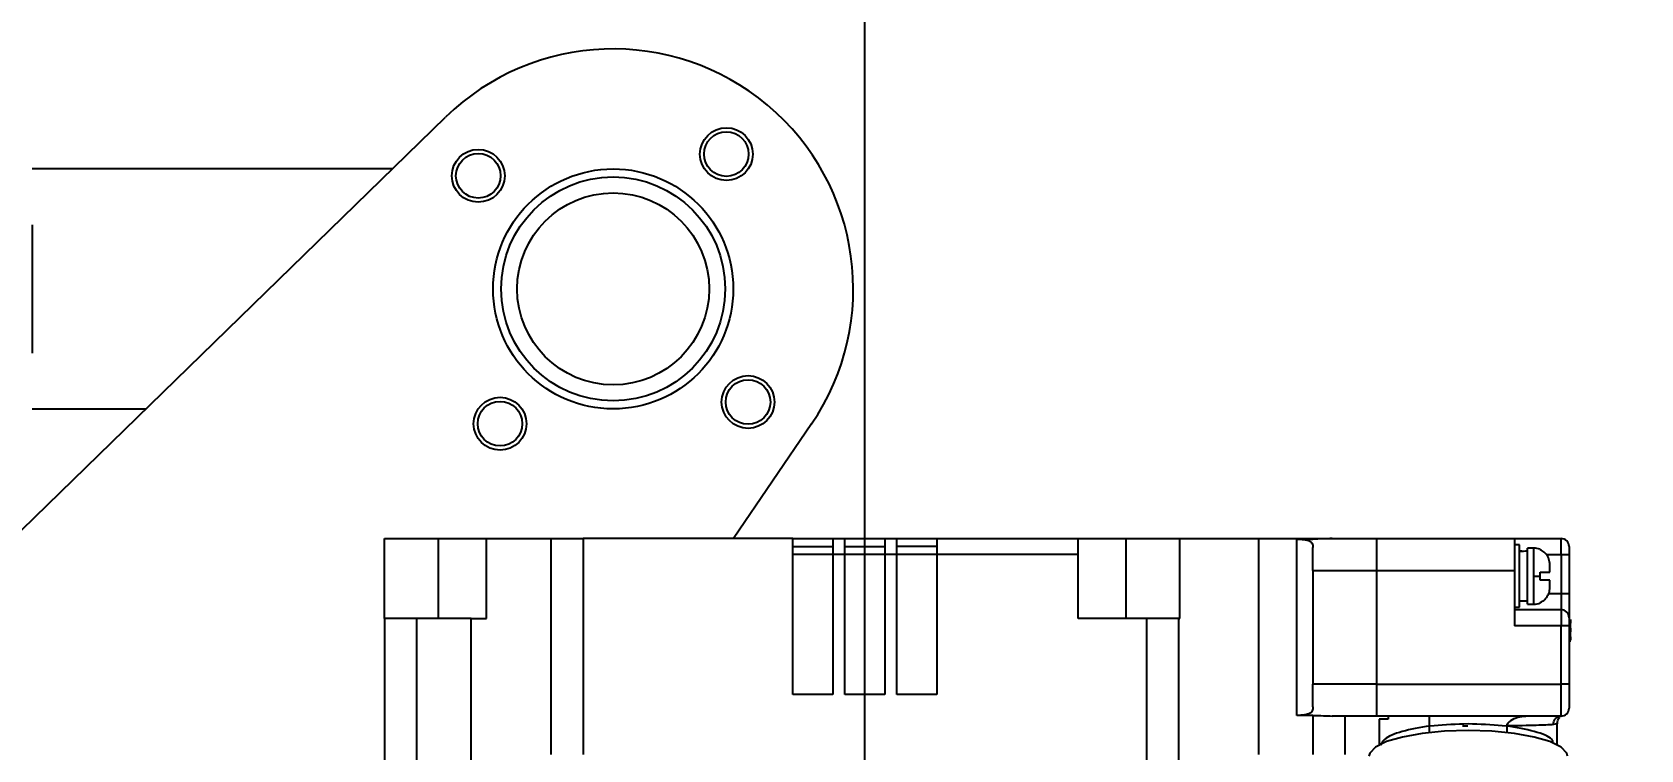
# Model space of a CAD drawing. Header units: millimetres. Extents: x 415 to 2018, y 500 to 823.
# Drawn here: x 1721.31 to 1731.36, y 784.07 to 788.56 of the extents above; entities that cross this region are included whole.
import ezdxf

# ---------------------------------------------------------------- set-up
doc = ezdxf.new("R2010")
doc.units = ezdxf.units.MM
doc.header["$PDSIZE"] = -1
doc.layers.get('Defpoints').update_dxf_attribs({"lineweight": 18})
doc.dimstyles.new('ISO-25', dxfattribs={"dimtxt": 2.5, "dimasz": 2.5, "dimexe": 1.25, "dimexo": 0.625, "dimtad": 1, "dimtoh": 1, "dimlfac": 10, "dimtxsty": 'Standard', "dimcen": 2.5, "dimadec": 0, "dimazin": 0, "dimtfac": 1, "dimtmove": 0, "dimatfit": 3, "dimfxl": 1, "dimarcsym": 0})

# ---------------------------------------------------------------- blocks, each defined once
blk = doc.blocks.new('*D86')
at = {"color": 0, "lineweight": -2}
for p, q in [((1718.514, 774.77), (1718.514, 804.955)), ((1726.514, 770.74), (1726.514, 804.955)), ((1724.014, 803.705), (1721.014, 803.705))]:
    blk.add_line(p, q, dxfattribs=at)
at = {"color": 0}
for points in [[(1721.014, 804.122), (1721.014, 803.288), (1718.514, 803.705)], [(1724.014, 804.122), (1724.014, 803.288), (1726.514, 803.705)]]:
    blk.add_solid(points, dxfattribs=at)
at = {"layer": 'Defpoints', "color": 0}
for p in [(1718.514, 803.705), (1718.514, 774.145), (1726.514, 770.115)]:
    blk.add_point(p, dxfattribs=at)
at = {"color": 0, "insert": (1721.334, 805.58), "char_height": 2.5, "attachment_point": 5}
blk.add_mtext('80', dxfattribs=at)
blk = doc.blocks.new('*D91')
at = {"color": 0, "lineweight": -2}
for p, q in [((1692.477, 795.63), (1732.385, 814.239)), ((1722.95, 779.295), (1740.132, 779.295))]:
    blk.add_line(p, q, dxfattribs=at)
blk.add_arc((1657.447, 779.295), 81.435, 1.75901, 23.24099, dxfattribs=at)
at = {"color": 0}
for points in [[(1731.894, 811.259), (1732.654, 811.599), (1731.252, 813.711)], [(1739.261, 781.801), (1738.427, 781.788), (1738.882, 779.295)]]:
    blk.add_solid(points, dxfattribs=at)
at = {"layer": 'Defpoints', "color": 0}
for p in [(1691.911, 795.365), (1738.022, 791.097), (1669.314, 779.295), (1722.325, 779.295), (1646.595, 774.235)]:
    blk.add_point(p, dxfattribs=at)
at = {"color": 0, "insert": (1738.782, 797.326), "char_height": 2.5, "attachment_point": 5, "rotation": 282.5}
blk.add_mtext('25°', dxfattribs=at)
blk = doc.blocks.new('*D117')
at = {"color": 0, "lineweight": -2}
for p, q in [((1739.432, 793.726), (1788.31, 793.726)), ((1787.06, 686.342), (1787.06, 791.226)), ((1725.858, 683.842), (1788.31, 683.842))]:
    blk.add_line(p, q, dxfattribs=at)
at = {"color": 0}
for points in [[(1786.644, 791.226), (1787.477, 791.226), (1787.06, 793.726)], [(1786.644, 686.342), (1787.477, 686.342), (1787.06, 683.842)]]:
    blk.add_solid(points, dxfattribs=at)
at = {"layer": 'Defpoints', "color": 0}
for p in [(1738.807, 793.726), (1787.06, 793.726), (1725.233, 683.842)]:
    blk.add_point(p, dxfattribs=at)
at = {"color": 0, "insert": (1785.185, 738.784), "char_height": 2.5, "attachment_point": 5, "rotation": 90}
blk.add_mtext('1100', dxfattribs=at)
blk = doc.blocks.new('*D124')
at = {"color": 1, "lineweight": -3}
blk.add_arc((1685.492, 779.295), 10.058, 265.5225, 10.7222, dxfattribs=at)
at = {"color": 1}
for points in [[(1695.771, 781.294), (1694.978, 781.038), (1694.608, 783.546)], [(1684.791, 769.675), (1684.623, 768.859), (1682.258, 769.771)]]:
    blk.add_solid(points, dxfattribs=at)
at = {"layer": 'Defpoints', "color": 0}
for p in [(1730.807, 800.426), (1685.492, 779.295), (1685.492, 779.295), (1689.21, 769.949), (1668.514, 729.295)]:
    blk.add_point(p, dxfattribs=at)
at = {"color": 1, "insert": (1691.585, 773.832), "char_height": 2.5, "attachment_point": 5, "rotation": 48.1224}
blk.add_mtext('134%%d', dxfattribs=at)

msp = doc.modelspace()

# ---------------------------------------------------------------- linework, layer by layer
at = {"color": 161, "linetype": 'Continuous', "lineweight": 25, "true_color": 0x67adff}
for p, q in [((1717.9569, 782.2426), (1723.895, 788.0295)), ((1723.5623, 787.7052), (1721.3119, 787.7052)), ((1721.3119, 787.355), (1721.3119, 786.9552)), ((1721.3119, 786.9552), (1721.3119, 786.5533)), ((1721.3119, 786.2052), (1722.0231, 786.2052)), ((1726.1817, 786.1108), (1725.6939, 785.3948)), ((1723.5141, 784.8948), (1723.5141, 785.3948)), ((1723.5141, 785.3948), (1723.8495, 785.3948)), ((1723.8495, 785.3948), (1723.8495, 784.8948)), ((1723.8495, 785.3948), (1724.1495, 785.3948)), ((1724.1495, 784.8948), (1724.1495, 785.3948)), ((1724.1495, 785.3948), (1724.5541, 785.3948)), ((1724.5541, 784.0448), (1724.5541, 785.3948)), ((1724.5541, 785.3948), (1724.754, 785.3948)), ((1724.754, 785.3948), (1724.754, 784.0448)), ((1726.0641, 785.3948), (1724.754, 785.3948)), ((1726.0641, 784.4198), (1726.0641, 785.3948)), ((1726.0641, 785.3948), (1726.3141, 785.3948)), ((1726.3141, 785.3948), (1726.3141, 785.2948)), ((1726.3141, 785.3948), (1726.3891, 785.3948)), ((1726.3891, 785.2948), (1726.3891, 785.3948)), ((1726.3891, 785.3948), (1726.6391, 785.3948)), ((1726.6391, 785.3948), (1726.6391, 785.2948)), ((1726.6391, 785.3948), (1726.7141, 785.3948)), ((1726.7141, 785.2948), (1726.7141, 785.3948)), ((1726.7141, 785.3948), (1726.9641, 785.3948)), ((1726.9641, 785.3948), (1726.9641, 785.2948)), ((1726.9641, 785.3948), (1727.8469, 785.3948)), ((1727.8469, 785.2948), (1727.8469, 785.3948)), ((1727.8469, 785.3948), (1728.1469, 785.3948)), ((1728.1469, 784.8948), (1728.1469, 785.3948)), ((1728.1469, 785.3948), (1728.4833, 785.3948)), ((1728.4833, 784.8948), (1728.4833, 785.3948)), ((1728.4833, 785.3948), (1728.9741, 785.3948)), ((1728.9741, 785.3948), (1728.9741, 784.0448)), ((1728.9741, 785.3948), (1729.314, 785.3948)), ((1729.214, 785.3908), (1729.314, 785.3908)), ((1729.214, 784.2888), (1729.214, 785.3908)), ((1729.314, 785.3908), (1729.314, 785.3948)), ((1729.314, 785.3948), (1729.434, 785.3948)), ((1729.434, 785.3948), (1729.714, 785.3948)), ((1729.714, 785.1948), (1729.714, 785.3948)), ((1729.714, 785.3948), (1730.574, 785.3948)), ((1730.574, 785.3948), (1730.574, 785.1948)), ((1730.574, 785.3948), (1730.864, 785.3948)), ((1730.604, 785.3548), (1730.574, 785.3548)), ((1730.604, 784.9648), (1730.604, 785.3548)), ((1730.864, 785.2948), (1730.864, 785.3948)), ((1726.0641, 785.3448), (1726.3141, 785.3448)), ((1726.3141, 785.2948), (1726.0641, 785.2948)), ((1726.3141, 785.2948), (1726.3141, 784.4198)), ((1726.3891, 785.2948), (1726.3141, 785.2948)), ((1726.3891, 785.3448), (1726.6391, 785.3448)), ((1726.3891, 784.4198), (1726.3891, 785.2948)), ((1726.6391, 785.2948), (1726.3891, 785.2948)), ((1726.6391, 785.2948), (1726.6391, 784.4198)), ((1726.7141, 785.2948), (1726.6391, 785.2948)), ((1726.9641, 785.3448), (1726.7141, 785.3448)), ((1726.7141, 784.4198), (1726.7141, 785.2948)), ((1726.9641, 785.2948), (1726.7141, 785.2948)), ((1726.9641, 785.2948), (1726.9641, 784.4198)), ((1727.8469, 785.2948), (1726.9641, 785.2948)), ((1727.8469, 784.8948), (1727.8469, 785.2948)), ((1729.314, 785.1948), (1729.314, 785.3376)), ((1730.694, 785.3348), (1730.654, 785.3348)), ((1730.654, 784.9848), (1730.654, 785.3348)), ((1730.694, 785.1598), (1730.694, 785.3348)), ((1730.7719, 785.2948), (1730.864, 785.2948)), ((1730.864, 785.2948), (1730.9141, 785.2948)), ((1730.864, 785.2948), (1730.864, 785.0498)), ((1730.9141, 785.2948), (1730.9141, 785.0498)), ((1729.314, 785.1948), (1729.714, 785.1948)), ((1729.314, 785.1948), (1729.314, 784.4848)), ((1729.714, 784.4848), (1729.714, 785.1948)), ((1729.714, 785.1948), (1730.574, 785.1948)), ((1730.574, 785.1948), (1730.574, 784.8498)), ((1730.694, 785.1598), (1730.7341, 785.1598)), ((1730.694, 784.9848), (1730.694, 785.1598)), ((1730.7341, 785.1598), (1730.7341, 785.1848)), ((1730.7341, 785.1348), (1730.7341, 785.1598)), ((1730.794, 785.1848), (1730.794, 785.2305)), ((1730.574, 784.9648), (1730.604, 784.9648)), ((1730.604, 785.0048), (1730.654, 785.0048)), ((1730.654, 784.9848), (1730.694, 784.9848)), ((1730.7341, 784.9932), (1730.7341, 784.995)), ((1730.864, 785.0498), (1730.786, 785.0498)), ((1730.864, 785.0498), (1730.864, 784.9498)), ((1730.9141, 785.0498), (1730.864, 785.0498)), ((1723.5141, 784.8948), (1723.5141, 783.6448)), ((1723.714, 784.8948), (1723.5141, 784.8948)), ((1723.714, 784.8948), (1723.714, 783.6448)), ((1724.0541, 784.8948), (1723.714, 784.8948)), ((1724.0541, 783.6448), (1724.0541, 784.8948)), ((1724.0541, 784.8948), (1724.1495, 784.8948)), ((1728.274, 784.8948), (1727.8469, 784.8948)), ((1728.274, 784.8948), (1728.274, 783.6448)), ((1728.4741, 784.8948), (1728.274, 784.8948)), ((1728.4741, 784.8948), (1728.4741, 783.6448)), ((1728.4741, 784.8948), (1728.4833, 784.8948)), ((1730.864, 784.9498), (1730.574, 784.9498)), ((1730.864, 784.8498), (1730.574, 784.8498)), ((1730.864, 784.9498), (1730.864, 784.8498)), ((1730.9141, 784.8498), (1730.864, 784.8498)), ((1730.864, 784.4848), (1730.864, 784.8498)), ((1730.9141, 784.8498), (1730.9141, 784.4848)), ((1730.9241, 784.8883), (1730.9241, 784.8656)), ((1730.9241, 784.8353), (1730.9141, 784.8353)), ((1730.9241, 784.8111), (1730.9141, 784.8111)), ((1730.9241, 784.7808), (1730.9141, 784.7808)), ((1730.9241, 784.7583), (1730.9141, 784.7583)), ((1730.9141, 784.7581), (1730.9241, 784.7581)), ((1730.9141, 784.7554), (1730.9241, 784.7554)), ((1730.9241, 784.8353), (1730.9241, 784.8111)), ((1730.9241, 784.7808), (1730.9241, 784.7583)), ((1730.9241, 784.7554), (1730.9253, 784.7554)), ((1730.9241, 784.7554), (1730.9241, 784.7554)), ((1729.714, 784.4848), (1729.314, 784.4848)), ((1729.314, 784.342), (1729.314, 784.4848)), ((1729.714, 784.2848), (1729.714, 784.4848)), ((1729.714, 784.4848), (1730.864, 784.4848)), ((1730.864, 784.2848), (1730.864, 784.4848)), ((1730.9141, 784.4848), (1730.864, 784.4848)), ((1726.3141, 784.4198), (1726.0641, 784.4198)), ((1726.6391, 784.4198), (1726.3891, 784.4198)), ((1726.9641, 784.4198), (1726.7141, 784.4198)), ((1729.314, 784.2888), (1729.214, 784.2888)), ((1729.314, 784.2888), (1729.314, 784.0448)), ((1729.714, 784.2848), (1729.434, 784.2848)), ((1729.5141, 784.2848), (1729.5141, 784.0448)), ((1730.864, 784.2848), (1729.714, 784.2848)), ((1729.7286, 784.2648), (1729.7286, 784.1049)), ((1729.784, 784.2648), (1729.7286, 784.2648)), ((1729.784, 784.2848), (1729.784, 784.2648)), ((1730.042, 784.1814), (1730.042, 784.2848)), ((1730.2824, 784.221), (1730.2474, 784.2207)), ((1730.5261, 784.2232), (1730.5261, 784.1814)), ((1730.8396, 784.1049), (1730.8396, 784.2381))]:
    msp.add_line(p, q, dxfattribs=at)
at = {"color": 161, "linetype": 'Continuous', "lineweight": 25, "true_color": 0x67adff, "flags": 128}
msp.add_lwpolyline([(1730.904, 784.0337), (1730.8995, 784.053), (1730.8638, 784.0906), (1730.7943, 784.1248), (1730.6952, 784.1538), (1730.5722, 784.1757), (1730.4324, 784.1895), (1730.284, 784.1941), (1730.1357, 784.1895), (1729.9959, 784.1757), (1729.8729, 784.1538), (1729.7738, 784.1248), (1729.7043, 784.0906), (1729.6686, 784.053), (1729.6641, 784.0337)], dxfattribs=at)
at = {"color": 161, "linetype": 'Continuous', "lineweight": 25, "true_color": 0x67adff}
for centre, radius in [((1725.649, 787.7979), 0.165), ((1725.649, 787.7979), 0.1394), ((1724.0993, 787.6623), 0.165), ((1724.0993, 787.6623), 0.1394), ((1724.9419, 786.9552), 0.75), ((1724.9419, 786.9552), 0.7), ((1724.9419, 786.9552), 0.6), ((1725.7846, 786.2482), 0.165), ((1725.7846, 786.2482), 0.1394), ((1724.2349, 786.1126), 0.165), ((1724.2349, 786.1126), 0.1394)]:
    msp.add_circle(centre, radius, dxfattribs=at)
for centre, radius, start, end in [((1724.9419, 786.9552), 1.5, 325.73917, 134.26083), ((1730.864, 785.3448), 0.05, 0, 90), ((1730.694, 785.0848), 0.1, 270, 293.57812), ((1730.864, 784.8998), 0.05, 360, 90), ((1730.864, 784.3348), 0.05, 270, 360)]:
    msp.add_arc(centre, radius, start, end, dxfattribs=at)
for centre, start_param, end_param in [((1730.654, 785.1598), 1.5707963, 1.7327943), ((1730.604, 785.1598), 1.4900635, 1.5707963)]:
    msp.add_ellipse(centre, major_axis=(0.31, 0), ratio=0.5, start_param=start_param, end_param=end_param, dxfattribs=at)
for points, knots in [([(1729.214, 785.3908), (1729.225, 785.3906), (1729.2469, 785.3902), (1729.2759, 785.3862), (1729.2976, 785.3778), (1729.3105, 785.3635), (1729.3139, 785.3488), (1729.314, 785.3394), (1729.314, 785.3376)], [0, 0, 0, 0, 0.1920731, 0.3842521, 0.5735856, 0.7595401, 0.9555305, 1, 1, 1, 1]), ([(1729.434, 785.3948), (1729.4148, 785.394), (1729.378, 785.3924), (1729.3347, 785.3913), (1729.314, 785.3908)], [0, 0, 0, 0, 0.5216478, 1, 1, 1, 1]), ([(1730.7347, 785.3258), (1730.7335, 785.3265), (1730.7212, 785.3331), (1730.7069, 785.334), (1730.694, 785.3348)], [0, 0, 0, 0, 0.097496, 1, 1, 1, 1]), ([(1730.794, 785.2305), (1730.7929, 785.2424), (1730.7907, 785.2661), (1730.7728, 785.2972), (1730.7519, 785.3158), (1730.7379, 785.3227), (1730.7341, 785.3246)], [0, 0, 0, 0, 0.3004321, 0.6014192, 0.8915429, 1, 1, 1, 1]), ([(1730.9141, 785.3448), (1730.9141, 785.344), (1730.9141, 785.3425), (1730.9141, 785.331), (1730.9141, 785.3145), (1730.9141, 785.3014), (1730.9141, 785.2948)], [0, 0, 0, 0, 0.2500018, 0.4999791, 0.7499438, 1, 1, 1, 1]), ([(1730.7341, 785.1848), (1730.7439, 785.1848), (1730.7635, 785.1848), (1730.7838, 785.1848), (1730.793, 785.1848), (1730.7938, 785.1848), (1730.794, 785.1848)], [0, 0, 0, 0, 0.2848024, 0.5695559, 0.8565961, 1, 1, 1, 1]), ([(1730.794, 785.1848), (1730.794, 785.1899), (1730.794, 785.2002), (1730.794, 785.2132), (1730.794, 785.224), (1730.794, 785.2283), (1730.794, 785.2305)], [0, 0, 0, 0, 0.2495048, 0.4999445, 0.7492086, 1, 1, 1, 1]), ([(1730.794, 785.1348), (1730.7929, 785.1348), (1730.7905, 785.1348), (1730.7718, 785.1348), (1730.751, 785.1348), (1730.7374, 785.1348), (1730.7341, 785.1348)], [0, 0, 0, 0, 0.3105893, 0.615331, 0.9051562, 1, 1, 1, 1]), ([(1730.7341, 784.995), (1730.7439, 785.0006), (1730.7635, 785.0117), (1730.7838, 785.0395), (1730.793, 785.0666), (1730.7938, 785.0835), (1730.794, 785.0891)], [0, 0, 0, 0, 0.284808, 0.5695996, 0.8566518, 1, 1, 1, 1]), ([(1730.794, 785.0891), (1730.794, 785.0921), (1730.794, 785.0955), (1730.794, 785.1023), (1730.794, 785.1082), (1730.794, 785.117), (1730.794, 785.126), (1730.794, 785.1315), (1730.794, 785.1339), (1730.794, 785.1348)], [0, 0, 0, 0, 0.3322269, 0.3719556, 0.4986307, 0.7292466, 0.8859652, 0.9583391, 1, 1, 1, 1]), ([(1730.9141, 785.0498), (1730.9141, 785.0309), (1730.9141, 785.0018), (1730.9141, 784.9669), (1730.9141, 784.943), (1730.9141, 784.9236), (1730.9141, 784.9049), (1730.9141, 784.9018), (1730.9141, 784.8998)], [0, 0, 0, 0, 0.2394332, 0.3695949, 0.4999998, 0.6301604, 0.7605564, 1, 1, 1, 1]), ([(1730.9141, 784.8998), (1730.9141, 784.899), (1730.9141, 784.8975), (1730.9141, 784.886), (1730.9141, 784.8695), (1730.9141, 784.8564), (1730.9141, 784.8498)], [0, 0, 0, 0, 0.24999879, 0.50003032, 0.75000688, 1, 1, 1, 1]), ([(1730.9241, 784.8353), (1730.9241, 784.8389), (1730.9241, 784.8456), (1730.9241, 784.8547), (1730.9241, 784.8617), (1730.9241, 784.8652), (1730.9241, 784.8655), (1730.9241, 784.8656)], [0, 0, 0, 0, 0.2084556, 0.3886717, 0.5499072, 0.7530667, 1, 1, 1, 1]), ([(1730.9241, 784.7808), (1730.9241, 784.7809), (1730.9241, 784.7811), (1730.9241, 784.7836), (1730.9241, 784.7893), (1730.9241, 784.7992), (1730.9241, 784.8069), (1730.9241, 784.8111)], [0, 0, 0, 0, 0.2124349, 0.3915144, 0.5523627, 0.7564726, 1, 1, 1, 1]), ([(1730.9141, 784.4848), (1730.9141, 784.4659), (1730.9141, 784.4368), (1730.9141, 784.4019), (1730.9141, 784.378), (1730.9141, 784.3586), (1730.9141, 784.3399), (1730.9141, 784.3368), (1730.9141, 784.3348)], [0, 0, 0, 0, 0.2394569, 0.3696179, 0.5000025, 0.6301623, 0.7605576, 1, 1, 1, 1]), ([(1729.314, 784.342), (1729.3133, 784.3333), (1729.3119, 784.3172), (1729.2976, 784.3018), (1729.2753, 784.2933), (1729.2463, 784.2894), (1729.2249, 784.289), (1729.214, 784.2888)], [0, 0, 0, 0, 0.2315597, 0.4273797, 0.6236822, 0.8099207, 1, 1, 1, 1]), ([(1729.314, 784.2888), (1729.3366, 784.2882), (1729.3799, 784.287), (1729.4165, 784.2855), (1729.434, 784.2848)], [0, 0, 0, 0, 0.52208193, 1, 1, 1, 1]), ([(1730.5261, 784.2232), (1730.5265, 784.226), (1730.5273, 784.2329), (1730.5357, 784.2451), (1730.5572, 784.2627), (1730.5946, 784.2798), (1730.6273, 784.2831), (1730.6438, 784.2848)], [0, 0, 0, 0, 0.06254008, 0.14882752, 0.31082387, 0.65254888, 1, 1, 1, 1]), ([(1730.8162, 784.2311), (1730.8164, 784.2375), (1730.8167, 784.2475), (1730.8221, 784.2599), (1730.8282, 784.2686), (1730.836, 784.2759), (1730.845, 784.2811), (1730.8545, 784.2842), (1730.8609, 784.2846), (1730.864, 784.2848)], [0, 0, 0, 0, 0.2326877, 0.3600987, 0.49168166, 0.62437053, 0.75508398, 0.88104451, 1, 1, 1, 1]), ([(1730.8396, 784.2381), (1730.8403, 784.2447), (1730.8415, 784.2548), (1730.8482, 784.2671), (1730.8532, 784.2723), (1730.8557, 784.2749)], [0, 0, 0, 0, 0.47676856, 0.73542321, 1, 1, 1, 1]), ([(1730.284, 784.2354), (1730.211, 784.2332), (1730.0654, 784.2289), (1729.8827, 784.1956), (1729.7603, 784.1515), (1729.744, 784.1176), (1729.7367, 784.1025)], [0, 0, 0, 0, 0.2637028, 0.5255625, 0.7880396, 1, 1, 1, 1]), ([(1730.8151, 784.1235), (1730.8107, 784.1313), (1730.7958, 784.1577), (1730.6842, 784.1954), (1730.5029, 784.229), (1730.357, 784.2332), (1730.284, 784.2354)], [0, 0, 0, 0, 0.1214165, 0.4153393, 0.7077692, 1, 1, 1, 1]), ([(1730.8162, 784.2311), (1730.8021, 784.2302), (1730.7758, 784.2286), (1730.7082, 784.2263), (1730.627, 784.2245), (1730.559, 784.2236), (1730.5261, 784.2232)], [0, 0, 0, 0, 0.266887, 0.5004794, 0.7579952, 1, 1, 1, 1]), ([(1730.8394, 784.2381), (1730.8395, 784.2381), (1730.8475, 784.2377), (1730.8318, 784.2344), (1730.8162, 784.2311)], [0, 0, 0, 0, 0.0049635, 1, 1, 1, 1])]:
    msp.add_open_spline(points, degree=3, knots=knots, dxfattribs=at)

# ---------------------------------------------------------------- dimensions: what is measured, and where the dimension line sits
dim = msp.add_angular_dim_2l(base=(1738.0225, 791.0973), line1=((1669.314, 779.2948), (1722.3251, 779.2948)), line2=((1646.5955, 774.2345), (1691.9109, 795.3654)), dimstyle='ISO-25')
dim.commit()
dim.dimension.update_dxf_attribs({"geometry": '*D91', "text_midpoint": (1738.7825, 797.3264)})
dim = msp.add_linear_dim(base=(1718.514, 803.7049), p1=(1726.5141, 770.1148), p2=(1718.514, 774.1448), dimstyle='ISO-25')
dim.commit()
dim.dimension.update_dxf_attribs({"geometry": '*D86', "text_midpoint": (1721.3338, 803.7049), "dimtype": 160})
dim = msp.add_angular_dim_2l(base=(1689.2103, 769.949), line1=((1685.4919, 779.2948), (1668.514, 729.2948)), line2=((1685.4919, 779.2948), (1730.8073, 800.4257)), dimstyle='ISO-25', override={"dimclrd": 1, "dimclre": 1, "dimclrt": 1, "dimlwd": 65533, "dimlwe": 65533})
dim.commit()
dim.dimension.update_dxf_attribs({"geometry": '*D124', "text_midpoint": (1691.585, 773.8321)})
dim = msp.add_linear_dim(base=(1787.0604, 793.7257), p1=(1725.2326, 683.8424), p2=(1738.8073, 793.7257), angle=90, text='1100', dimstyle='ISO-25')
dim.commit()
dim.dimension.update_dxf_attribs({"geometry": '*D117', "text_midpoint": (1785.1854, 738.784)})

doc.saveas('drawing.dxf')
